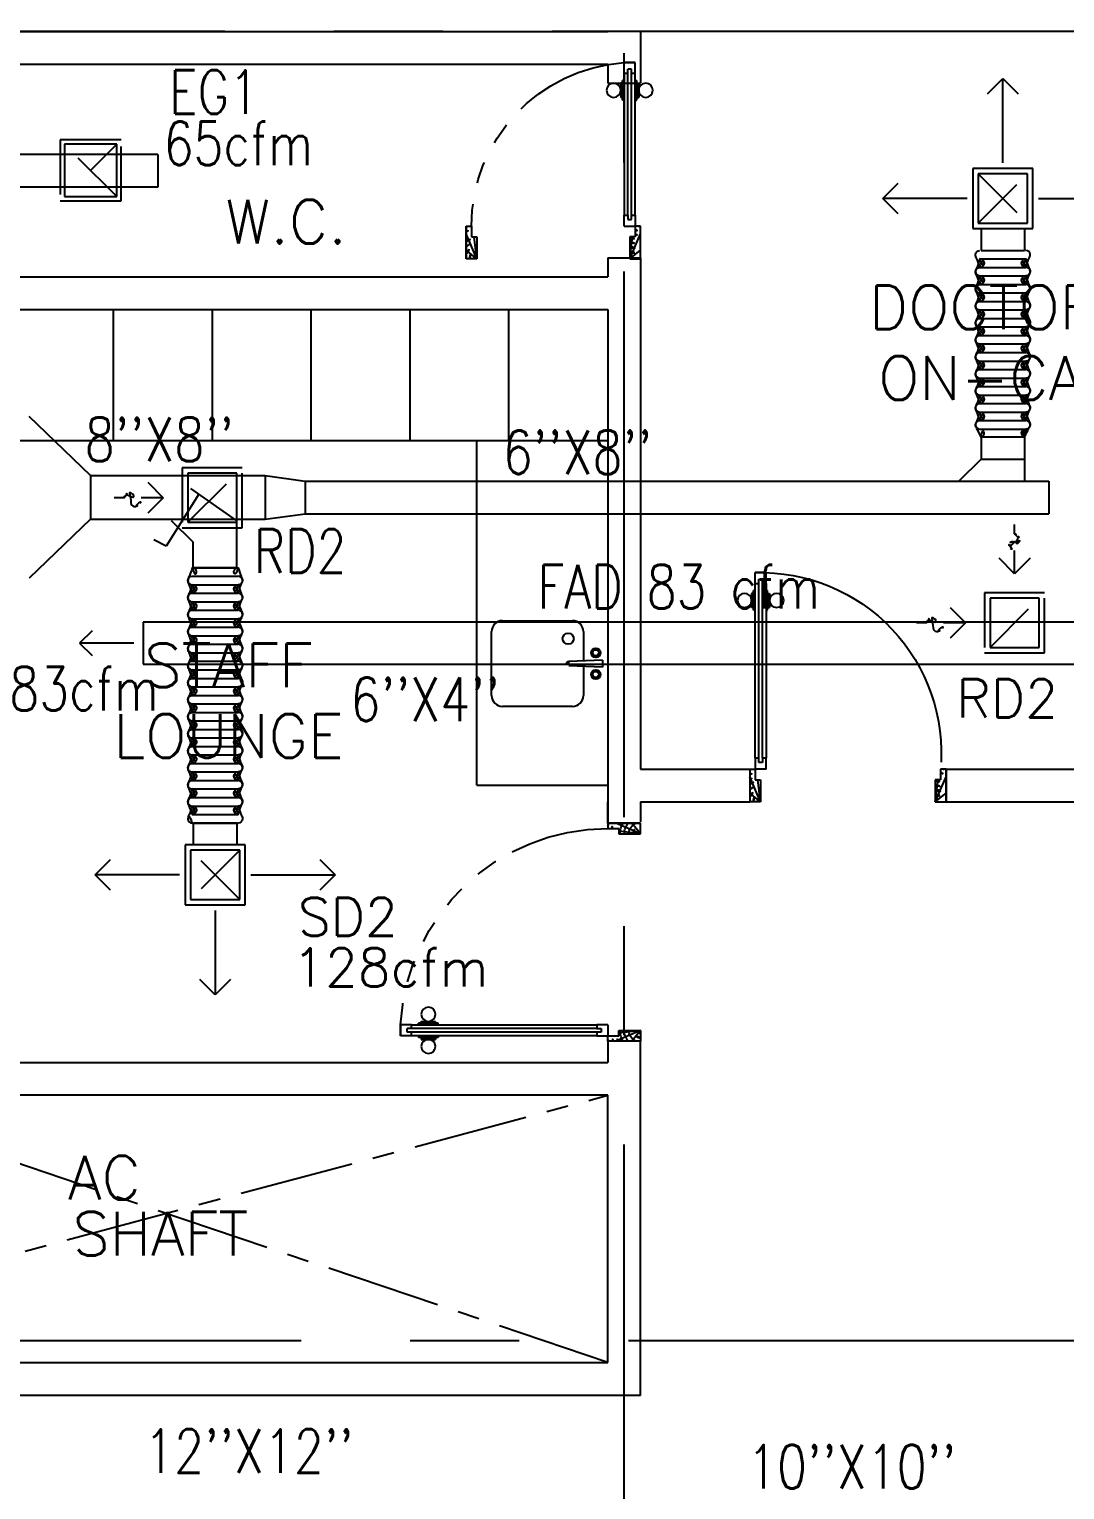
# Model space of a CAD drawing. Extents: x 417866029 to 417866302, y 43498045 to 43498122.
# Drawn here: x 417866081.92 to 417866086.66, y 43498072.29 to 43498078.98 of the extents above; entities that cross this region are included whole.
import ezdxf
from ezdxf.enums import TextEntityAlignment as Align

# ---------------------------------------------------------------- set-up
doc = ezdxf.new("R2010")
doc.units = 0
doc.header["$MEASUREMENT"] = 0
for name, pattern in [('CENTER2', [1.125, 0.75, -0.125, 0.125, -0.125]), ('CENTERX2', [4, 2.5, -0.5, 0.5, -0.5]), ('HIDDEN', [0.375, 0.25, -0.125])]:
    doc.linetypes.add(name, pattern=pattern)
for name, color, linetype in [('AXES', 11, 'CENTERX2'), ('DOOR', 9, 'CONTINUOUS'), ('DUCT', 6, 'CONTINUOUS'), ('EXDUCT', 10, 'CONTINUOUS'), ('Locker', 9, 'CONTINUOUS'), ('M-AC-FLEX', 7, 'CONTINUOUS'), ('M-EGU.', 2, 'CONTINUOUS'), ('M-TEXT', 2, 'CONTINUOUS'), ('NON-MEDICAL', 9, 'CONTINUOUS'), ('RM-NAME', 9, 'CONTINUOUS'), ('WALL', 9, 'CONTINUOUS')]:
    doc.layers.add(name, color=color, linetype=linetype)
doc.styles.add('ROMANS', font='ROMANS.shx', dxfattribs={"width": 0.6})

# ---------------------------------------------------------------- blocks, each defined once
blk = doc.blocks.new('DOOR90')
at = {"layer": 'DOOR', "color": 7, "linetype": 'ByBlock'}
for p, q in [((-150, 0), (0, 0)), ((-150, 0), (-150, -25)), ((0, -50), (-113.7, 0)), ((0, -50), (-40.1, 0)), ((0, -50), (0, 0)), ((-1000, -25), (-1050, -25)), ((-1050, -75), (-1050, -25)), ((-1050, -25), (-1050, -75)), ((-1000, -42), (-1020, -42)), ((-1020, -42), (-1020, -58)), ((-1000, -58), (-1020, -58)), ((-1000, -25), (-1000, -42)), ((-1000, -58), (-1000, -75)), ((-877.6, -17.8), (-967.6, -17.8)), ((-967.6, -25), (-967.6, -17.8)), ((-955, -8.8), (-890.2, -8.8)), ((-955, -17.8), (-955, -8.8)), ((-955, -17.8), (-890.2, -17.8)), ((-890.2, -17.8), (-890.2, -8.8)), ((-877.6, -25), (-877.6, -17.8)), ((-200, -25), (-150, -25)), ((-200, -42), (-200, -25)), ((-180, -42), (-200, -42)), ((-200, -58), (-180, -58)), ((-200, -75), (-200, -58)), ((-180, -58), (-180, -42)), ((-150, -25), (-100, -25)), ((-150, -75), (-150, -25)), ((-100, -25), (-100, -50)), ((0, -50), (-100, -36.6)), ((-100, -50), (0, -50)), ((-1000, -75), (-1050, -75)), ((-967.6, -75), (-967.6, -82.2)), ((-877.6, -82.2), (-967.6, -82.2)), ((-955, -82.2), (-890.2, -82.2)), ((-955, -82.2), (-955, -91.2)), ((-955, -91.2), (-890.2, -91.2)), ((-890.2, -82.2), (-890.2, -91.2)), ((-877.6, -75), (-877.6, -82.2)), ((-150, -75), (-200, -75)), ((0, -850), (-113.7, -900)), ((-100, -875), (-100, -850)), ((0, -850), (-100, -863.4)), ((-100, -850), (0, -850)), ((0, -850), (-40.1, -900)), ((0, -850), (0, -900)), ((-150, -875), (-100, -875)), ((-150, -900), (-150, -875)), ((-150, -900), (0, -900)), ((0, -900), (-150, -900))]:
    blk.add_line(p, q, dxfattribs=at)
at = {"layer": 'DOOR', "linetype": 'ByBlock'}
for p, q in [((-200, -25), (-1000, -25)), ((-200, -42), (-1000, -42)), ((-200, -58), (-1000, -58)), ((-1000, -75), (-200, -75))]:
    blk.add_line(p, q, dxfattribs=at)
at = {"layer": 'DOOR', "color": 7, "linetype": 'ByBlock'}
for centre in [(-922.6, 23.5), (-922.6, -123.5)]:
    blk.add_circle(centre, 32.4, dxfattribs=at)
for centre, radius, start, end in [((0, -50), 154.4, 161.10529, 166.28577), ((0, -50), 94.4, 148.01819, 180), ((0, -50), 134.4, 158.15985, 169.28002), ((0, -50), 114.4, 154.08384, 167.37743), ((0, -50), 74.4, 137.77643, 180), ((0, -50), 54.4, 113.20738, 180), ((0, -50), 34.4, 90, 180), ((0, -50), 14.4, 90, 180), ((0, -850), 94.4, 180, 211.98181), ((0, -850), 74.4, 180, 222.22357), ((0, -850), 54.4, 180, 246.79262), ((0, -850), 34.4, 180, 270), ((0, -850), 14.4, 180, 270), ((0, -850), 154.4, 193.71423, 198.89471), ((0, -850), 134.4, 190.71998, 201.84015)]:
    blk.add_arc(centre, radius, start, end, dxfattribs=at)
at = {"layer": 'DOOR', "linetype": 'HIDDEN', "ltscale": 0.5}
blk.add_arc((-222.2, -50), 828.2, 178.27012, 275.00304, dxfattribs=at)
blk = doc.blocks.new('DOOR80')
at = {"layer": 'DOOR', "color": 7, "linetype": 'ByBlock'}
for p, q in [((-150, 800), (0, 800)), ((-150, 800), (-150, 775)), ((0, 800), (-150, 800)), ((-150, 775), (-100, 775)), ((0, 750), (-113.7, 800)), ((-100, 775), (-100, 750)), ((0, 750), (-100, 763.4)), ((-100, 750), (0, 750)), ((0, 750), (-40.1, 800)), ((0, 750), (0, 800)), ((-849.6, 75), (-899.6, 75)), ((-899.6, 75), (-899.6, 25)), ((-899.6, 25), (-899.6, 75)), ((-849.6, 58), (-849.6, 75)), ((-727.2, 82.2), (-817.2, 82.2)), ((-817.2, 75), (-817.2, 82.2)), ((-804.6, 91.2), (-739.8, 91.2)), ((-804.6, 82.2), (-804.6, 91.2)), ((-804.6, 82.2), (-739.8, 82.2)), ((-739.8, 82.2), (-739.8, 91.2)), ((-727.2, 75), (-727.2, 82.2)), ((-150, 75), (-200, 75)), ((-200, 75), (-200, 58)), ((-150, 75), (-150, 25)), ((-849.6, 25), (-899.6, 25)), ((-849.6, 58), (-869.6, 58)), ((-869.6, 42), (-869.6, 58)), ((-849.6, 42), (-869.6, 42)), ((-849.6, 25), (-849.6, 42)), ((-817.2, 25), (-817.2, 17.8)), ((-727.2, 17.8), (-817.2, 17.8)), ((-804.6, 17.8), (-739.8, 17.8)), ((-804.6, 17.8), (-804.6, 8.8)), ((-804.6, 8.8), (-739.8, 8.8)), ((-739.8, 17.8), (-739.8, 8.8)), ((-727.2, 25), (-727.2, 17.8)), ((-200, 58), (-180, 58)), ((-180, 42), (-200, 42)), ((-200, 42), (-200, 25)), ((-200, 25), (-150, 25)), ((-180, 58), (-180, 42)), ((-150, 25), (-100, 25)), ((-150, 0), (-150, 25)), ((0, 0), (-150, 0)), ((0, 50), (-113.7, 0)), ((-100, 25), (-100, 50)), ((0, 50), (-100, 36.6)), ((-100, 50), (0, 50)), ((0, 50), (-40.1, 0)), ((0, 50), (0, 0))]:
    blk.add_line(p, q, dxfattribs=at)
at = {"layer": 'DOOR', "linetype": 'ByBlock'}
for p, q in [((-849.6, 75), (-200, 75)), ((-200, 58), (-849.6, 58)), ((-200, 42), (-849.6, 42)), ((-200, 25), (-849.6, 25))]:
    blk.add_line(p, q, dxfattribs=at)
at = {"layer": 'DOOR', "color": 7, "linetype": 'ByBlock'}
for centre in [(-772.2, 123.5), (-772.2, -23.5)]:
    blk.add_circle(centre, 32.4, dxfattribs=at)
at = {"layer": 'DOOR', "linetype": 'HIDDEN', "ltscale": 0.5}
blk.add_arc((-149.1, 22.7), 752.3, 90.06946, 176.0204, dxfattribs=at)
at = {"layer": 'DOOR', "color": 7, "linetype": 'ByBlock'}
for centre, radius, start, end in [((0, 750), 154.4, 161.10529, 166.28577), ((0, 750), 134.4, 158.15985, 169.28002), ((0, 750), 94.4, 148.01819, 180), ((0, 750), 74.4, 137.77643, 180), ((0, 750), 54.4, 113.20738, 180), ((0, 750), 34.4, 90, 180), ((0, 750), 14.4, 90, 180), ((0, 50), 154.4, 193.71423, 198.89471), ((0, 50), 134.4, 190.71998, 201.84015), ((0, 50), 114.4, 192.62257, 205.91616), ((0, 50), 94.4, 180, 211.98181), ((0, 50), 74.4, 180, 222.22357), ((0, 50), 54.4, 180, 246.79262), ((0, 50), 34.4, 180, 270), ((0, 50), 14.4, 180, 270)]:
    blk.add_arc(centre, radius, start, end, dxfattribs=at)
blk = doc.blocks.new('DOOR-10')
at = {"layer": 'DOOR', "color": 0, "linetype": 'ByBlock'}
for p, q in [((-25.7, 1100), (-75.7, 1100)), ((-75.7, 1100), (-25.7, 1100)), ((-75.7, 1050), (-75.7, 1100)), ((-25.7, 1050), (-25.7, 1100)), ((-82.9, 1005), (-91.9, 1005)), ((-91.9, 1005), (-91.9, 940.2)), ((-75.7, 1017.6), (-82.9, 1017.6)), ((-82.9, 927.6), (-82.9, 1017.6)), ((-82.9, 1005), (-82.9, 940.2)), ((-58.7, 1050), (-75.7, 1050)), ((-42.7, 1070), (-58.7, 1070)), ((-58.7, 1050), (-58.7, 1070)), ((-42.7, 1050), (-42.7, 1070)), ((-25.7, 1050), (-42.7, 1050)), ((-25.7, 1017.6), (-18.5, 1017.6)), ((-18.5, 927.6), (-18.5, 1017.6)), ((-18.5, 1005), (-9.5, 1005)), ((-18.5, 1005), (-18.5, 940.2)), ((-9.5, 1005), (-9.5, 940.2)), ((-82.9, 940.2), (-91.9, 940.2)), ((-18.5, 940.2), (-9.5, 940.2)), ((-75.7, 927.6), (-82.9, 927.6)), ((-25.7, 927.6), (-18.5, 927.6)), ((-1000.7, 0), (-1000.7, 150)), ((-1000.7, 150), (-975.7, 150)), ((-1000.7, 150), (-1000.7, 0)), ((-975.7, 150), (-975.7, 100)), ((-75.7, 200), (-58.7, 200)), ((-75.7, 150), (-75.7, 200)), ((-75.7, 150), (-25.7, 150)), ((-58.7, 200), (-58.7, 180)), ((-58.7, 180), (-42.7, 180)), ((-42.7, 200), (-25.7, 200)), ((-42.7, 180), (-42.7, 200)), ((-25.7, 200), (-25.7, 150)), ((-0.7, 150), (-25.7, 150)), ((-25.7, 150), (-25.7, 100)), ((-975.7, 100), (-950.7, 100)), ((-950.7, 100), (-950.7, 0)), ((-50.7, 100), (-50.7, 0)), ((-25.7, 100), (-50.7, 100)), ((-950.7, 0), (-1000.7, 0)), ((-50.7, 0), (-0.7, 0))]:
    blk.add_line(p, q, dxfattribs=at)
at = {"layer": 'DOOR', "linetype": 'ByBlock'}
for p, q in [((-75.7, 1050), (-75.7, 200)), ((-58.7, 200), (-58.7, 1050)), ((-42.7, 200), (-42.7, 1050)), ((-25.7, 200), (-25.7, 1050))]:
    blk.add_line(p, q, dxfattribs=at)
at = {"layer": 'DOOR', "color": 9, "linetype": 'ByBlock'}
for p, q in [((-0.7, 0), (-0.7, 150)), ((-950.7, 0), (-1000.7, 113.7)), ((-950.7, 0), (-964.1, 100)), ((-50.7, 0), (-0.7, 113.7)), ((-50.7, 0), (-37.3, 100)), ((-950.7, 0), (-1000.7, 40.1)), ((-50.7, 0), (-0.7, 40.1))]:
    blk.add_line(p, q, dxfattribs=at)
at = {"layer": 'DOOR', "color": 0, "linetype": 'ByBlock'}
for centre in [(-124.2, 972.6), (22.8, 972.6)]:
    blk.add_circle(centre, 32.4, dxfattribs=at)
at = {"layer": 'DOOR', "linetype": 'HIDDEN', "ltscale": 0.5}
blk.add_arc((-23.4, 149.1), 952.3, 93.14816, 179.94816, dxfattribs=at)
at = {"layer": 'DOOR', "color": 9, "linetype": 'ByBlock'}
for centre, radius, start, end in [((-950.7, 0), 154.4, 103.71423, 108.89471), ((-50.7, 0), 154.4, 71.10529, 76.28577), ((-950.7, 0), 134.4, 100.71998, 111.84015), ((-950.7, 0), 94.4, 90, 121.98181), ((-950.7, 0), 74.4, 90, 132.22357), ((-50.7, 0), 94.4, 58.01819, 90), ((-50.7, 0), 74.4, 47.77643, 90), ((-50.7, 0), 134.4, 68.15985, 79.28002), ((-50.7, 0), 114.4, 64.08384, 77.37743), ((-950.7, 0), 54.4, 90, 156.79262), ((-950.7, 0), 34.4, 90, 180), ((-950.7, 0), 14.4, 90, 180), ((-50.7, 0), 54.4, 23.20738, 90), ((-50.7, 0), 34.4, 0, 90), ((-50.7, 0), 14.4, 0, 90)]:
    blk.add_arc(centre, radius, start, end, dxfattribs=at)
blk = doc.blocks.new('RM1')
at = {"layer": 'RM-NAME', "style": 'ROMANS'}
for tag, p in [('ROOMNAME1', (0, 323.8)), ('ROOMNAME2', (0, 0))]:
    blk.add_attdef(tag, text='', height=200, dxfattribs=at).set_placement(p, align=Align.MIDDLE)

msp = doc.modelspace()

# ---------------------------------------------------------------- linework, layer by layer
at = {"layer": 'AXES'}
for p, q in [((417866084.6435, 43498051.3707), (417866084.6435, 43498110.1907)), ((417866102.8126, 43498078.9707), (417866042.6035, 43498078.9707)), ((417866103.1626, 43498072.9707), (417866053.1535, 43498072.9707))]:
    msp.add_line(p, q, dxfattribs=at)
at = {"layer": 'DUCT', "linetype": 'ByBlock'}
for p, q in [((417866082.1967, 43498076.9354), (417866081.9163, 43498077.2061)), ((417866086.2791, 43498077.0104), (417866086.4793, 43498077.0104)), ((417866082.1967, 43498076.9354), (417866082.9983, 43498076.9354)), ((417866082.1967, 43498076.9354), (417866082.1967, 43498076.7354)), ((417866082.9983, 43498076.9354), (417866082.9983, 43498076.7354)), ((417866082.9983, 43498076.9354), (417866083.181, 43498076.9104)), ((417866083.181, 43498076.9104), (417866086.5896, 43498076.9104)), ((417866083.181, 43498076.9104), (417866083.181, 43498076.7604)), ((417866086.5896, 43498076.9104), (417866086.5896, 43498076.7604)), ((417866082.9983, 43498076.7354), (417866083.181, 43498076.7604)), ((417866083.181, 43498076.7604), (417866086.5896, 43498076.7604)), ((417866082.1967, 43498076.7354), (417866081.9163, 43498076.4648)), ((417866082.1967, 43498076.7354), (417866082.9983, 43498076.7354))]:
    msp.add_line(p, q, dxfattribs=at)
at = {"layer": 'DUCT'}
for p, q in [((417866086.2793, 43498077.1106), (417866086.2793, 43498077.0106)), ((417866086.4793, 43498077.1106), (417866086.2793, 43498077.1106)), ((417866086.4793, 43498076.9106), (417866086.4793, 43498077.1106)), ((417866086.1793, 43498076.9106), (417866086.2793, 43498077.0106)), ((417866082.8671, 43498076.7296), (417866082.6572, 43498076.8766)), ((417866082.694, 43498076.8508), (417866082.5438, 43498076.6115)), ((417866082.5671, 43498076.7296), (417866082.6671, 43498076.6296)), ((417866082.8671, 43498076.7296), (417866082.8671, 43498076.5132)), ((417866082.5438, 43498076.6115), (417866082.4874, 43498076.6402)), ((417866082.5438, 43498076.6115), (417866082.5438, 43498076.6115)), ((417866082.6671, 43498076.5132), (417866082.6671, 43498076.6296)), ((417866082.8671, 43498076.5132), (417866082.6671, 43498076.5132)), ((417866087.3274, 43498076.2638), (417866082.4381, 43498076.2638)), ((417866082.4381, 43498076.2638), (417866082.4381, 43498076.0718)), ((417866082.4381, 43498076.0718), (417866087.2314, 43498076.0718))]:
    msp.add_line(p, q, dxfattribs=at)
at = {"layer": 'EXDUCT', "linetype": 'ByBlock'}
for p, q in [((417866082.5058, 43498078.407), (417866080.62, 43498078.407)), ((417866082.5058, 43498078.407), (417866082.5058, 43498078.257)), ((417866082.5058, 43498078.257), (417866080.62, 43498078.257))]:
    msp.add_line(p, q, dxfattribs=at)
at = {"layer": 'Locker', "linetype": 'ByBlock', "ltscale": 0.3}
for p, q in [((417866082.3029, 43498077.0957), (417866082.3029, 43498077.6957)), ((417866082.756, 43498077.0957), (417866082.756, 43498077.6957)), ((417866083.2091, 43498077.0957), (417866083.2091, 43498077.6957)), ((417866083.6622, 43498077.0957), (417866083.6622, 43498077.6957)), ((417866084.1153, 43498077.0957), (417866084.1153, 43498077.6957)), ((417866080.9435, 43498077.0957), (417866084.5685, 43498077.0957))]:
    msp.add_line(p, q, dxfattribs=at)
at = {"layer": 'M-AC-FLEX', "color": 11}
for p, q in [((417866086.2732, 43498077.9283), (417866086.4842, 43498077.9283)), ((417866086.2732, 43498077.8893), (417866086.4842, 43498077.8893)), ((417866086.2732, 43498077.8503), (417866086.4842, 43498077.8503)), ((417866086.2732, 43498077.8113), (417866086.4842, 43498077.8113)), ((417866086.2732, 43498077.7723), (417866086.4842, 43498077.7723)), ((417866086.2732, 43498077.7333), (417866086.4842, 43498077.7333)), ((417866086.2732, 43498077.6943), (417866086.4842, 43498077.6943)), ((417866086.2732, 43498077.6553), (417866086.4842, 43498077.6553)), ((417866086.2732, 43498077.6163), (417866086.4842, 43498077.6163)), ((417866086.2732, 43498077.5773), (417866086.4842, 43498077.5773)), ((417866086.2732, 43498077.5383), (417866086.4842, 43498077.5383)), ((417866086.2732, 43498077.4993), (417866086.4842, 43498077.4993)), ((417866086.2732, 43498077.4603), (417866086.4842, 43498077.4603)), ((417866086.2732, 43498077.4213), (417866086.4842, 43498077.4213)), ((417866086.2732, 43498077.3823), (417866086.4842, 43498077.3823)), ((417866086.2732, 43498077.3433), (417866086.4842, 43498077.3433)), ((417866086.2732, 43498077.3433), (417866086.4842, 43498077.3433)), ((417866086.2732, 43498077.3043), (417866086.4842, 43498077.3043)), ((417866086.2732, 43498077.3043), (417866086.4842, 43498077.3043)), ((417866086.2732, 43498077.2653), (417866086.4842, 43498077.2653)), ((417866086.2732, 43498077.2263), (417866086.4842, 43498077.2263)), ((417866086.2732, 43498077.1873), (417866086.4842, 43498077.1873)), ((417866086.2732, 43498077.1483), (417866086.4842, 43498077.1483)), ((417866082.6633, 43498076.5132), (417866082.8743, 43498076.5132)), ((417866082.6633, 43498076.4742), (417866082.8743, 43498076.4742)), ((417866082.6633, 43498076.4352), (417866082.8743, 43498076.4352)), ((417866082.6633, 43498076.3962), (417866082.8743, 43498076.3962)), ((417866082.6633, 43498076.3572), (417866082.8743, 43498076.3572)), ((417866082.6633, 43498076.3182), (417866082.8743, 43498076.3182)), ((417866082.6633, 43498076.2792), (417866082.8743, 43498076.2792)), ((417866082.6633, 43498076.2402), (417866082.8743, 43498076.2402)), ((417866082.6633, 43498076.2012), (417866082.8743, 43498076.2012)), ((417866082.6633, 43498076.1622), (417866082.8743, 43498076.1622)), ((417866082.6633, 43498076.1232), (417866082.8743, 43498076.1232)), ((417866082.6633, 43498076.0842), (417866082.8743, 43498076.0842)), ((417866082.6633, 43498076.0452), (417866082.8743, 43498076.0452)), ((417866082.6633, 43498076.0062), (417866082.8743, 43498076.0062)), ((417866082.6633, 43498075.9672), (417866082.8743, 43498075.9672)), ((417866082.6633, 43498075.9282), (417866082.8743, 43498075.9282)), ((417866082.6633, 43498075.8892), (417866082.8743, 43498075.8892)), ((417866082.6633, 43498075.8502), (417866082.8743, 43498075.8502)), ((417866082.6633, 43498075.8112), (417866082.8743, 43498075.8112)), ((417866082.6633, 43498075.7722), (417866082.8743, 43498075.7722)), ((417866082.6633, 43498075.7332), (417866082.8743, 43498075.7332)), ((417866082.6633, 43498075.6942), (417866082.8743, 43498075.6942)), ((417866082.6633, 43498075.6552), (417866082.8743, 43498075.6552)), ((417866082.6633, 43498075.6162), (417866082.8743, 43498075.6162)), ((417866082.6633, 43498075.5772), (417866082.8743, 43498075.5772)), ((417866082.6633, 43498075.5382), (417866082.8743, 43498075.5382)), ((417866082.6633, 43498075.5382), (417866082.8743, 43498075.5382)), ((417866082.6633, 43498075.4992), (417866082.8743, 43498075.4992)), ((417866082.6633, 43498075.4992), (417866082.8743, 43498075.4992)), ((417866082.6633, 43498075.4602), (417866082.8743, 43498075.4602)), ((417866082.6633, 43498075.4212), (417866082.8743, 43498075.4212)), ((417866082.6633, 43498075.3822), (417866082.8743, 43498075.3822)), ((417866082.6633, 43498075.3432), (417866082.8743, 43498075.3432))]:
    msp.add_line(p, q, dxfattribs=at)
at = {"layer": 'M-AC-FLEX'}
for points in [[(417866086.2732, 43498077.8893, 1), (417866086.2732, 43498077.9283, -1), (417866086.2732, 43498077.9673, 0.000618), (417866086.2732, 43498077.9673, 0.000618)], [(417866086.4842, 43498077.8893, -1), (417866086.4842, 43498077.9283, 1), (417866086.4842, 43498077.9673)], [(417866086.2732, 43498077.9283, -1), (417866086.2732, 43498077.8893, 1), (417866086.2732, 43498077.8503)], [(417866086.2732, 43498077.8113, 1), (417866086.2732, 43498077.8503, -1), (417866086.2732, 43498077.8893)], [(417866086.4842, 43498077.9283, 1), (417866086.4842, 43498077.8893, -1), (417866086.4842, 43498077.8503)], [(417866086.4842, 43498077.8113, -1), (417866086.4842, 43498077.8503, 1), (417866086.4842, 43498077.8893)], [(417866086.2732, 43498077.8503, -1), (417866086.2732, 43498077.8113, 1), (417866086.2732, 43498077.7723)], [(417866086.4842, 43498077.8503, 1), (417866086.4842, 43498077.8113, -1), (417866086.4842, 43498077.7723)], [(417866086.2732, 43498077.7333, 1), (417866086.2732, 43498077.7723, -1), (417866086.2732, 43498077.8113)], [(417866086.2732, 43498077.7723, -1), (417866086.2732, 43498077.7333, 1), (417866086.2732, 43498077.6943)], [(417866086.2732, 43498077.7723, -1), (417866086.2732, 43498077.7333, 0.000618), (417866086.2731, 43498077.7333, 0.000618)], [(417866086.2732, 43498077.7333, 1), (417866086.2732, 43498077.7723, -0.000618), (417866086.2731, 43498077.7723, -0.000618)], [(417866086.4842, 43498077.7333, -1), (417866086.4842, 43498077.7723, 1), (417866086.4842, 43498077.8113)], [(417866086.4842, 43498077.7723, 0.998764), (417866086.4841, 43498077.7333, 0.998764)], [(417866086.4842, 43498077.7333, -0.998764), (417866086.4841, 43498077.7723, -0.998764)], [(417866086.4842, 43498077.7723, 1), (417866086.4842, 43498077.7333, -1), (417866086.4842, 43498077.6943)], [(417866086.2732, 43498077.6553, 1), (417866086.2732, 43498077.6943, -1), (417866086.2732, 43498077.7333)], [(417866086.2732, 43498077.6943, -1), (417866086.2732, 43498077.6553, 1), (417866086.2732, 43498077.6163)], [(417866086.4842, 43498077.6553, -1), (417866086.4842, 43498077.6943, 1), (417866086.4842, 43498077.7333)], [(417866086.4842, 43498077.6943, 1), (417866086.4842, 43498077.6553, -1), (417866086.4842, 43498077.6163)], [(417866086.2732, 43498077.5773, 1), (417866086.2732, 43498077.6163, -1), (417866086.2732, 43498077.6553)], [(417866086.2732, 43498077.6163, -1), (417866086.2732, 43498077.5773, 1), (417866086.2732, 43498077.5383, -0.000618), (417866086.2732, 43498077.5383, -0.000618)], [(417866086.4842, 43498077.5773, -1), (417866086.4842, 43498077.6163, 1), (417866086.4842, 43498077.6553)], [(417866086.4842, 43498077.6163, 1), (417866086.4842, 43498077.5773, -1), (417866086.4842, 43498077.5383)], [(417866086.2732, 43498077.4993, 1), (417866086.2732, 43498077.5383, -1), (417866086.2732, 43498077.5773, 0.000618), (417866086.2732, 43498077.5773, 0.000618)], [(417866086.4842, 43498077.4993, -1), (417866086.4842, 43498077.5383, 1), (417866086.4842, 43498077.5773)], [(417866086.2732, 43498077.5383, -1), (417866086.2732, 43498077.4993, 1), (417866086.2732, 43498077.4603)], [(417866086.2732, 43498077.4213, 1), (417866086.2732, 43498077.4603, -1), (417866086.2732, 43498077.4993)], [(417866086.4842, 43498077.5383, 1), (417866086.4842, 43498077.4993, -1), (417866086.4842, 43498077.4603)], [(417866086.4842, 43498077.4213, -1), (417866086.4842, 43498077.4603, 1), (417866086.4842, 43498077.4993)], [(417866086.2732, 43498077.4603, -1), (417866086.2732, 43498077.4213, 1), (417866086.2732, 43498077.3823)], [(417866086.2732, 43498077.3433, 1), (417866086.2732, 43498077.3823, -1), (417866086.2732, 43498077.4213)], [(417866086.4842, 43498077.4213, -0.999563), (417866086.4842, 43498077.4603, -0.999563)], [(417866086.4842, 43498077.4603, 1), (417866086.4842, 43498077.4213, -1), (417866086.4842, 43498077.3823)], [(417866086.4842, 43498077.4603, 0.999563), (417866086.4842, 43498077.4213, 0.999563)], [(417866086.4842, 43498077.3433, -1), (417866086.4842, 43498077.3823, 1), (417866086.4842, 43498077.4213)], [(417866086.2732, 43498077.3823, -1), (417866086.2732, 43498077.3433, 1), (417866086.2732, 43498077.3043, -0.000618), (417866086.2732, 43498077.3043, -0.000618)], [(417866086.4842, 43498077.3823, 1), (417866086.4842, 43498077.3433, -1), (417866086.4842, 43498077.3043)], [(417866086.2732, 43498077.2653, 1), (417866086.2732, 43498077.3043, -1), (417866086.2732, 43498077.3433, 0.000618), (417866086.2732, 43498077.3433, 0.000618)], [(417866086.2732, 43498077.3043, -1), (417866086.2732, 43498077.2653, 1), (417866086.2732, 43498077.2263)], [(417866086.4842, 43498077.2653, -1), (417866086.4842, 43498077.3043, 1), (417866086.4842, 43498077.3433)], [(417866086.4842, 43498077.3043, 1), (417866086.4842, 43498077.2653, -1), (417866086.4842, 43498077.2263)], [(417866086.2732, 43498077.1873, 1), (417866086.2732, 43498077.2263, -1), (417866086.2732, 43498077.2653)], [(417866086.2732, 43498077.2263, -1), (417866086.2732, 43498077.1873, 1), (417866086.2732, 43498077.1483)], [(417866086.4842, 43498077.1873, -1), (417866086.4842, 43498077.2263, 1), (417866086.4842, 43498077.2653)], [(417866086.4842, 43498077.2263, 0.999563), (417866086.4842, 43498077.1873, 0.999563)], [(417866086.4842, 43498077.1873, -0.999563), (417866086.4842, 43498077.2263, -0.999563)], [(417866086.4842, 43498077.2263, 1), (417866086.4842, 43498077.1873, -1), (417866086.4842, 43498077.1483)], [(417866086.2801, 43498077.1106, 0.833537), (417866086.2732, 43498077.1483, -1), (417866086.2732, 43498077.1873)], [(417866086.4773, 43498077.1106, -0.833537), (417866086.4842, 43498077.1483, 1), (417866086.4842, 43498077.1873)], [(417866086.4842, 43498077.1483, 0.833537), (417866086.4773, 43498077.1106, 0.833537)], [(417866082.6633, 43498076.5132, -1), (417866082.6633, 43498076.4742, 1), (417866082.6633, 43498076.4352)], [(417866082.6633, 43498076.3962, 1), (417866082.6633, 43498076.4352, -1), (417866082.6633, 43498076.4742)], [(417866082.8743, 43498076.5132, 1), (417866082.8743, 43498076.4742, -1), (417866082.8743, 43498076.4352)], [(417866082.8743, 43498076.3962, -1), (417866082.8743, 43498076.4352, 1), (417866082.8743, 43498076.4742)], [(417866082.6633, 43498076.4352, -1), (417866082.6633, 43498076.3962, 1), (417866082.6633, 43498076.3572)], [(417866082.8743, 43498076.4352, 1), (417866082.8743, 43498076.3962, -1), (417866082.8743, 43498076.3572)], [(417866082.6633, 43498076.3182, 1), (417866082.6633, 43498076.3572, -1), (417866082.6633, 43498076.3962)], [(417866082.6633, 43498076.3572, -1), (417866082.6633, 43498076.3182, 1), (417866082.6633, 43498076.2792)], [(417866082.6633, 43498076.3182, 1), (417866082.6633, 43498076.3572, -0.000618), (417866082.6633, 43498076.3572, -0.000618)], [(417866082.6633, 43498076.3572, -1), (417866082.6633, 43498076.3182, 0.000618), (417866082.6633, 43498076.3182, 0.000618)], [(417866082.8743, 43498076.3182, -1), (417866082.8743, 43498076.3572, 1), (417866082.8743, 43498076.3962)], [(417866082.8743, 43498076.3182, -0.998764), (417866082.8743, 43498076.3572, -0.998764)], [(417866082.8743, 43498076.3572, 1), (417866082.8743, 43498076.3182, -1), (417866082.8743, 43498076.2792)], [(417866082.8743, 43498076.3572, 0.998764), (417866082.8743, 43498076.3182, 0.998764)], [(417866082.6633, 43498076.2402, 1), (417866082.6633, 43498076.2792, -1), (417866082.6633, 43498076.3182)], [(417866082.6633, 43498076.2792, -1), (417866082.6633, 43498076.2402, 1), (417866082.6633, 43498076.2012)], [(417866082.8743, 43498076.2402, -1), (417866082.8743, 43498076.2792, 1), (417866082.8743, 43498076.3182)], [(417866082.8743, 43498076.2792, 1), (417866082.8743, 43498076.2402, -1), (417866082.8743, 43498076.2012)], [(417866082.6633, 43498076.1622, 1), (417866082.6633, 43498076.2012, -1), (417866082.6633, 43498076.2402)], [(417866082.8743, 43498076.1622, -1), (417866082.8743, 43498076.2012, 1), (417866082.8743, 43498076.2402)], [(417866082.6633, 43498076.2012, -1), (417866082.6633, 43498076.1622, 1), (417866082.6633, 43498076.1232, -0.000618), (417866082.6634, 43498076.1232, -0.000618)], [(417866082.6633, 43498076.0842, 1), (417866082.6633, 43498076.1232, -1), (417866082.6633, 43498076.1622, 0.000618), (417866082.6634, 43498076.1622, 0.000618)], [(417866082.8743, 43498076.2012, 1), (417866082.8743, 43498076.1622, -1), (417866082.8743, 43498076.1232)], [(417866082.8743, 43498076.0842, -1), (417866082.8743, 43498076.1232, 1), (417866082.8743, 43498076.1622)], [(417866082.6633, 43498076.1232, -1), (417866082.6633, 43498076.0842, 1), (417866082.6633, 43498076.0452)], [(417866082.6633, 43498076.0062, 1), (417866082.6633, 43498076.0452, -1), (417866082.6633, 43498076.0842)], [(417866082.8743, 43498076.1232, 1), (417866082.8743, 43498076.0842, -1), (417866082.8743, 43498076.0452)], [(417866082.8743, 43498076.0062, -1), (417866082.8743, 43498076.0452, 1), (417866082.8743, 43498076.0842)], [(417866082.6633, 43498076.0452, -1), (417866082.6633, 43498076.0062, 1), (417866082.6633, 43498075.9672)], [(417866082.6633, 43498075.9282, 1), (417866082.6633, 43498075.9672, -1), (417866082.6633, 43498076.0062)], [(417866082.8743, 43498076.0452, 1), (417866082.8743, 43498076.0062, -1), (417866082.8743, 43498075.9672)], [(417866082.8743, 43498075.9282, -1), (417866082.8743, 43498075.9672, 1), (417866082.8743, 43498076.0062)], [(417866082.6633, 43498075.9672, -1), (417866082.6633, 43498075.9282, 1), (417866082.6633, 43498075.8892)], [(417866082.6633, 43498075.9672, -1), (417866082.6633, 43498075.9282, 0.000618), (417866082.6633, 43498075.9282, 0.000618)], [(417866082.6633, 43498075.9282, 1), (417866082.6633, 43498075.9672, -0.000618), (417866082.6633, 43498075.9672, -0.000618)], [(417866082.8743, 43498075.9672, 0.998764), (417866082.8743, 43498075.9282, 0.998764)], [(417866082.8743, 43498075.9282, -0.998764), (417866082.8743, 43498075.9672, -0.998764)], [(417866082.8743, 43498075.9672, 1), (417866082.8743, 43498075.9282, -1), (417866082.8743, 43498075.8892)], [(417866082.6633, 43498075.8502, 1), (417866082.6633, 43498075.8892, -1), (417866082.6633, 43498075.9282)], [(417866082.6633, 43498075.8892, -1), (417866082.6633, 43498075.8502, 1), (417866082.6633, 43498075.8112)], [(417866082.8743, 43498075.8502, -1), (417866082.8743, 43498075.8892, 1), (417866082.8743, 43498075.9282)], [(417866082.8743, 43498075.8892, 1), (417866082.8743, 43498075.8502, -1), (417866082.8743, 43498075.8112)], [(417866082.6633, 43498075.7722, 1), (417866082.6633, 43498075.8112, -1), (417866082.6633, 43498075.8502)], [(417866082.6633, 43498075.8112, -1), (417866082.6633, 43498075.7722, 1), (417866082.6633, 43498075.7332, -0.000618), (417866082.6634, 43498075.7332, -0.000618)], [(417866082.8743, 43498075.7722, -1), (417866082.8743, 43498075.8112, 1), (417866082.8743, 43498075.8502)], [(417866082.8743, 43498075.8112, 1), (417866082.8743, 43498075.7722, -1), (417866082.8743, 43498075.7332)], [(417866082.6633, 43498075.6942, 1), (417866082.6633, 43498075.7332, -1), (417866082.6633, 43498075.7722, 0.000618), (417866082.6634, 43498075.7722, 0.000618)], [(417866082.8743, 43498075.6942, -1), (417866082.8743, 43498075.7332, 1), (417866082.8743, 43498075.7722)], [(417866082.6633, 43498075.7332, -1), (417866082.6633, 43498075.6942, 1), (417866082.6633, 43498075.6552)], [(417866082.6633, 43498075.6162, 1), (417866082.6633, 43498075.6552, -1), (417866082.6633, 43498075.6942)], [(417866082.8743, 43498075.7332, 1), (417866082.8743, 43498075.6942, -1), (417866082.8743, 43498075.6552)], [(417866082.8743, 43498075.6162, -1), (417866082.8743, 43498075.6552, 1), (417866082.8743, 43498075.6942)], [(417866082.6633, 43498075.6552, -1), (417866082.6633, 43498075.6162, 1), (417866082.6633, 43498075.5772)], [(417866082.6633, 43498075.5382, 1), (417866082.6633, 43498075.5772, -1), (417866082.6633, 43498075.6162)], [(417866082.8743, 43498075.6162, -0.999563), (417866082.8743, 43498075.6552, -0.999563)], [(417866082.8743, 43498075.6552, 1), (417866082.8743, 43498075.6162, -1), (417866082.8743, 43498075.5772)], [(417866082.8743, 43498075.6552, 0.999563), (417866082.8743, 43498075.6162, 0.999563)], [(417866082.8743, 43498075.5382, -1), (417866082.8743, 43498075.5772, 1), (417866082.8743, 43498075.6162)], [(417866082.6633, 43498075.5772, -1), (417866082.6633, 43498075.5382, 1), (417866082.6633, 43498075.4992, -0.000618), (417866082.6634, 43498075.4992, -0.000618)], [(417866082.6633, 43498075.4602, 1), (417866082.6633, 43498075.4992, -1), (417866082.6633, 43498075.5382, 0.000618), (417866082.6634, 43498075.5382, 0.000618)], [(417866082.8743, 43498075.5772, 1), (417866082.8743, 43498075.5382, -1), (417866082.8743, 43498075.4992)], [(417866082.8743, 43498075.4602, -1), (417866082.8743, 43498075.4992, 1), (417866082.8743, 43498075.5382)], [(417866082.6633, 43498075.4992, -1), (417866082.6633, 43498075.4602, 1), (417866082.6633, 43498075.4212)], [(417866082.8743, 43498075.4992, 1), (417866082.8743, 43498075.4602, -1), (417866082.8743, 43498075.4212)], [(417866082.6633, 43498075.3822, 1), (417866082.6633, 43498075.4212, -1), (417866082.6633, 43498075.4602)], [(417866082.6633, 43498075.4212, -1), (417866082.6633, 43498075.3822, 1), (417866082.6633, 43498075.3432)], [(417866082.8743, 43498075.3822, -1), (417866082.8743, 43498075.4212, 1), (417866082.8743, 43498075.4602)], [(417866082.8743, 43498075.4212, 0.999563), (417866082.8743, 43498075.3822, 0.999563)], [(417866082.8743, 43498075.3822, -0.999563), (417866082.8743, 43498075.4212, -0.999563)], [(417866082.8743, 43498075.4212, 1), (417866082.8743, 43498075.3822, -1), (417866082.8743, 43498075.3432)], [(417866082.6633, 43498075.3432, 0.000364), (417866082.6633, 43498075.3432, -1), (417866082.6633, 43498075.3822)]]:
    msp.add_lwpolyline(points, format="xyb", dxfattribs=at)
at = {"layer": 'M-EGU.'}
for p, q in [((417866086.308, 43498078.6841), (417866086.3787, 43498078.7548)), ((417866086.3787, 43498078.3687), (417866086.3787, 43498078.7548)), ((417866086.3787, 43498078.7548), (417866086.4494, 43498078.6841)), ((417866082.0778, 43498078.4536), (417866082.0778, 43498078.2136)), ((417866082.3178, 43498078.4536), (417866082.0778, 43498078.4536)), ((417866082.3178, 43498078.2136), (417866082.3178, 43498078.4536)), ((417866086.2412, 43498078.3423), (417866086.2412, 43498078.0673)), ((417866086.5162, 43498078.3423), (417866086.2412, 43498078.3423)), ((417866086.5162, 43498078.0673), (417866086.5162, 43498078.3423)), ((417866085.8287, 43498078.2048), (417866085.8994, 43498078.2756)), ((417866082.0778, 43498078.2136), (417866082.3178, 43498078.2136)), ((417866086.2149, 43498078.2048), (417866085.8287, 43498078.2048)), ((417866085.8994, 43498078.1341), (417866085.8287, 43498078.2048)), ((417866086.5425, 43498078.2048), (417866086.9287, 43498078.2048)), ((417866086.2412, 43498078.0673), (417866086.5162, 43498078.0673)), ((417866086.2787, 43498078.0673), (417866086.2787, 43498077.9673)), ((417866086.4787, 43498078.0673), (417866086.4787, 43498077.9673)), ((417866086.2787, 43498077.9673), (417866086.4787, 43498077.9673)), ((417866082.8681, 43498076.9462), (417866082.6431, 43498076.9462)), ((417866082.6431, 43498076.9462), (417866082.6431, 43498076.7212)), ((417866082.8681, 43498076.7212), (417866082.8681, 43498076.9462)), ((417866082.4598, 43498076.9044), (417866082.5306, 43498076.8337)), ((417866082.3499, 43498076.8337), (417866082.3056, 43498076.8337)), ((417866082.5306, 43498076.8337), (417866082.4295, 43498076.8337)), ((417866082.5306, 43498076.8337), (417866082.4598, 43498076.763)), ((417866082.6431, 43498076.7212), (417866082.8681, 43498076.7212)), ((417866086.4326, 43498076.6677), (417866086.4326, 43498076.7107)), ((417866086.4326, 43498076.4857), (417866086.3619, 43498076.5564)), ((417866086.4326, 43498076.4857), (417866086.4326, 43498076.5926)), ((417866086.5033, 43498076.5564), (417866086.4326, 43498076.4857)), ((417866086.5451, 43498076.3732), (417866086.3201, 43498076.3732)), ((417866086.3201, 43498076.3732), (417866086.3201, 43498076.1482)), ((417866086.5451, 43498076.1482), (417866086.5451, 43498076.3732)), ((417866086.1369, 43498076.3314), (417866086.2076, 43498076.2607)), ((417866082.2041, 43498076.2245), (417866082.1475, 43498076.1679)), ((417866086.0269, 43498076.2607), (417866085.9826, 43498076.2607)), ((417866086.2076, 43498076.2607), (417866086.1065, 43498076.2607)), ((417866086.2076, 43498076.2607), (417866086.1369, 43498076.19)), ((417866082.1475, 43498076.1679), (417866082.2041, 43498076.1113)), ((417866082.3965, 43498076.1679), (417866082.1475, 43498076.1679)), ((417866086.3201, 43498076.1482), (417866086.5451, 43498076.1482)), ((417866082.6688, 43498075.2432), (417866082.6688, 43498075.3432)), ((417866082.8688, 43498075.3432), (417866082.6688, 43498075.3432)), ((417866082.8688, 43498075.2432), (417866082.8688, 43498075.3432)), ((417866082.6313, 43498075.2432), (417866082.6313, 43498074.9682)), ((417866082.9063, 43498075.2432), (417866082.6313, 43498075.2432)), ((417866082.9063, 43498074.9682), (417866082.9063, 43498075.2432)), ((417866082.2188, 43498075.1057), (417866082.2895, 43498075.1764)), ((417866083.2481, 43498075.1764), (417866083.3188, 43498075.1057)), ((417866082.605, 43498075.1057), (417866082.2188, 43498075.1057)), ((417866082.2895, 43498075.035), (417866082.2188, 43498075.1057)), ((417866082.9326, 43498075.1057), (417866083.3188, 43498075.1057)), ((417866083.3188, 43498075.1057), (417866083.2481, 43498075.035)), ((417866082.6313, 43498074.9682), (417866082.9063, 43498074.9682)), ((417866082.7688, 43498074.9419), (417866082.7688, 43498074.5557)), ((417866082.7688, 43498074.5557), (417866082.6981, 43498074.6264)), ((417866082.8395, 43498074.6264), (417866082.7688, 43498074.5557))]:
    msp.add_line(p, q, dxfattribs=at)
at = {"layer": 'M-EGU.', "linetype": 'HIDDEN'}
for p, q in [((417866082.0578, 43498078.4736), (417866082.0578, 43498078.1936)), ((417866082.3378, 43498078.4736), (417866082.0578, 43498078.4736)), ((417866082.3178, 43498078.2136), (417866082.0778, 43498078.4536)), ((417866082.1978, 43498078.3336), (417866082.3178, 43498078.4536)), ((417866082.3378, 43498078.1936), (417866082.3378, 43498078.4736)), ((417866086.4912, 43498078.3173), (417866086.2662, 43498078.3173)), ((417866086.2662, 43498078.3173), (417866086.4912, 43498078.0923)), ((417866086.2662, 43498078.0923), (417866086.4912, 43498078.3173)), ((417866086.2662, 43498078.3173), (417866086.2662, 43498078.0923)), ((417866086.4912, 43498078.0923), (417866086.4912, 43498078.3173)), ((417866082.0578, 43498078.1936), (417866082.3378, 43498078.1936)), ((417866086.2662, 43498078.0923), (417866086.4912, 43498078.0923)), ((417866082.8931, 43498076.9712), (417866082.6181, 43498076.9712)), ((417866082.6181, 43498076.9712), (417866082.6181, 43498076.6962)), ((417866082.6431, 43498076.7212), (417866082.8681, 43498076.9462)), ((417866082.8931, 43498076.6962), (417866082.8931, 43498076.9712)), ((417866082.6181, 43498076.6962), (417866082.8931, 43498076.6962)), ((417866086.5701, 43498076.3982), (417866086.2951, 43498076.3982)), ((417866086.2951, 43498076.3982), (417866086.2951, 43498076.1232)), ((417866086.3201, 43498076.1482), (417866086.5451, 43498076.3732)), ((417866086.5701, 43498076.1232), (417866086.5701, 43498076.3982)), ((417866086.2951, 43498076.1232), (417866086.5701, 43498076.1232)), ((417866082.8813, 43498075.2182), (417866082.6563, 43498075.2182)), ((417866082.8813, 43498074.9932), (417866082.6563, 43498075.2182)), ((417866082.8813, 43498075.2182), (417866082.6563, 43498074.9932)), ((417866082.6563, 43498075.2182), (417866082.6563, 43498074.9932)), ((417866082.8813, 43498074.9932), (417866082.8813, 43498075.2182)), ((417866082.6563, 43498074.9932), (417866082.8813, 43498074.9932))]:
    msp.add_line(p, q, dxfattribs=at)
at = {"layer": 'M-EGU.'}
for points in [[(417866082.3499, 43498076.8337, -0.1324), (417866082.361, 43498076.8498, -0.15664), (417866082.3764, 43498076.8561, -0.736612), (417866082.389, 43498076.8247, 0.774232), (417866082.4029, 43498076.7943, 0.203349), (417866082.424, 43498076.808, 0.193808), (417866082.4295, 43498076.8337)], [(417866086.4326, 43498076.6677, -0.187862), (417866086.451, 43498076.6564, -0.202645), (417866086.456, 43498076.6368, -0.616915), (417866086.4309, 43498076.6287, 0.668708), (417866086.4073, 43498076.6191, 0.194285), (417866086.4144, 43498076.6012, 0.186051), (417866086.4326, 43498076.5926)], [(417866086.0269, 43498076.2607, -0.1324), (417866086.038, 43498076.2768, -0.15664), (417866086.0534, 43498076.2832, -0.736612), (417866086.0661, 43498076.2517, 0.774232), (417866086.08, 43498076.2213, 0.203349), (417866086.101, 43498076.235, 0.193808), (417866086.1065, 43498076.2607)]]:
    msp.add_lwpolyline(points, format="xyb", dxfattribs=at)
at = {"layer": 'NON-MEDICAL'}
for p, q in [((417866083.9685, 43498075.5161), (417866083.9685, 43498077.0957)), ((417866084.0353, 43498075.9273), (417866084.0353, 43498076.2202)), ((417866084.0852, 43498076.2701), (417866084.4062, 43498076.2701)), ((417866084.4561, 43498076.2202), (417866084.4561, 43498076.0838)), ((417866084.5443, 43498076.0898), (417866084.389, 43498076.0838)), ((417866084.5443, 43498076.0898), (417866084.5443, 43498076.0577)), ((417866084.5443, 43498076.0577), (417866084.389, 43498076.0638)), ((417866084.4561, 43498076.0638), (417866084.4561, 43498075.9273)), ((417866084.4062, 43498075.8774), (417866084.0852, 43498075.8774)), ((417866083.9685, 43498075.5161), (417866084.5685, 43498075.5161))]:
    msp.add_line(p, q, dxfattribs=at)
for centre, radius in [((417866084.3867, 43498076.1882), 0.0255), ((417866084.5132, 43498076.1235), 0.0217), ((417866084.5132, 43498076.1235), 0.014), ((417866084.5132, 43498076.024), 0.0217), ((417866084.5132, 43498076.024), 0.014)]:
    msp.add_circle(centre, radius, dxfattribs=at)
for centre, radius, start, end in [((417866084.0852, 43498076.2202), 0.0499, 90, 180), ((417866084.4062, 43498076.2202), 0.0499, 0, 90), ((417866084.389, 43498076.0738), 0.00997, 90, 270), ((417866084.0852, 43498075.9273), 0.0499, 180, 270), ((417866084.4062, 43498075.9273), 0.0499, 270, 0)]:
    msp.add_arc(centre, radius, start, end, dxfattribs=at)
at = {"layer": 'WALL'}
for p, q in [((417866081.3435, 43498078.9707), (417866084.5685, 43498078.9707)), ((417866084.7185, 43498078.9707), (417866084.5685, 43498078.9707)), ((417866084.7185, 43498078.9707), (417866084.7185, 43498078.7332)), ((417866081.3435, 43498078.8207), (417866084.5685, 43498078.8207)), ((417866084.5685, 43498078.8207), (417866084.5685, 43498078.7332)), ((417866084.5685, 43498077.9332), (417866084.5685, 43498077.8457)), ((417866084.7185, 43498077.9332), (417866084.7185, 43498075.5907)), ((417866081.3435, 43498077.8457), (417866084.5685, 43498077.8457)), ((417866080.9435, 43498077.6957), (417866084.5685, 43498077.6957)), ((417866084.5685, 43498077.6957), (417866084.5685, 43498075.3482)), ((417866084.7185, 43498075.5907), (417866085.2185, 43498075.5907)), ((417866085.2185, 43498075.5907), (417866085.2185, 43498075.4407)), ((417866086.1185, 43498075.5907), (417866086.1185, 43498075.4407)), ((417866086.1185, 43498075.5907), (417866087.9435, 43498075.5907)), ((417866084.5685, 43498075.3432), (417866084.5685, 43498075.4407)), ((417866084.7185, 43498075.4407), (417866085.2185, 43498075.4407)), ((417866084.7185, 43498075.4407), (417866084.7185, 43498075.3482)), ((417866086.1185, 43498075.4407), (417866088.3935, 43498075.4407)), ((417866084.5685, 43498074.3432), (417866084.5685, 43498074.2457)), ((417866084.7185, 43498072.7207), (417866084.7185, 43498074.3432)), ((417866080.9435, 43498074.2457), (417866084.5685, 43498074.2457)), ((417866084.5685, 43498074.0957), (417866080.9425, 43498074.0957)), ((417866084.5685, 43498072.8707), (417866084.5685, 43498074.0957)), ((417866081.2935, 43498072.8707), (417866084.5685, 43498072.8707)), ((417866084.7185, 43498072.7207), (417866081.2935, 43498072.7207))]:
    msp.add_line(p, q, dxfattribs=at)
at = {"layer": 'WALL', "linetype": 'ByBlock'}
for p, q in [((417866084.5685, 43498078.7332), (417866084.7185, 43498078.7332)), ((417866084.5685, 43498077.9332), (417866084.7185, 43498077.9332)), ((417866084.7185, 43498075.3432), (417866084.5685, 43498075.3432))]:
    msp.add_line(p, q, dxfattribs=at)
at = {"layer": 'WALL', "color": 11, "linetype": 'CENTER2', "ltscale": 0.7}
for p, q in [((417866084.5685, 43498072.8707), (417866080.9425, 43498074.0957)), ((417866081.2935, 43498073.2207), (417866084.5685, 43498074.0957))]:
    msp.add_line(p, q, dxfattribs=at)

# ---------------------------------------------------------------- block references
at = {"layer": 'DOOR', "color": 7, "linetype": 'ByBlock', "xscale": -0.001000002026557922, "yscale": 0.001000002026557922, "zscale": 0.001, "rotation": 90}
msp.add_blockref('DOOR80', (417866084.7185, 43498077.9287), dxfattribs=at)
at = {"layer": 'DOOR', "color": 0, "linetype": 'ByBlock', "xscale": -0.001000002026557922, "yscale": 0.001000002026557922, "zscale": 0.001, "rotation": 90}
msp.add_blockref('DOOR90', (417866085.2185, 43498075.4407), dxfattribs=at)
at = {"layer": 'DOOR', "color": 0, "linetype": 'ByBlock', "ltscale": 0.3, "xscale": -0.001000002026557922, "yscale": 0.001000002026557922, "zscale": 0.001, "rotation": 90}
msp.add_blockref('DOOR-10', (417866084.7185, 43498074.3425), dxfattribs=at)
at = {"layer": 'RM-NAME'}
ref = msp.add_blockref('RM1', (417866083.0938, 43498078.0985), dxfattribs=dict(at, xscale=0.0009999871253967285, yscale=0.001000002026557922, zscale=0.001))
ref.add_attrib('ROOMNAME2', 'W.C.', dxfattribs={"height": 0.2, "style": 'ROMANS'}).set_placement((417866083.0938, 43498078.0985), align=Align.MIDDLE)
ref = msp.add_blockref('RM1', (417866086.4209, 43498077.3822), dxfattribs=dict(at, xscale=0.0009999871253967285, yscale=0.001000002026557922, zscale=0.001))
ref.add_attrib('ROOMNAME2', 'ON-CALL', dxfattribs={"height": 0.2, "style": 'ROMANS'}).set_placement((417866086.4209, 43498077.3822), align=Align.MIDDLE)
ref.add_attrib('ROOMNAME1', "DOCTOR'S", dxfattribs={"height": 0.2, "style": 'ROMANS'}).set_placement((417866086.4209, 43498077.706), align=Align.MIDDLE)
ref = msp.add_blockref('RM1', (417866082.8294, 43498075.7424), dxfattribs=dict(at, xscale=0.0009999871253967285, yscale=0.001000002026557922, zscale=0.001))
ref.add_attrib('ROOMNAME2', 'LOUNGE', dxfattribs={"height": 0.2, "style": 'ROMANS'}).set_placement((417866082.8294, 43498075.7424), align=Align.MIDDLE)
ref.add_attrib('ROOMNAME1', 'STAFF', dxfattribs={"height": 0.2, "style": 'ROMANS'}).set_placement((417866082.8294, 43498076.0662), align=Align.MIDDLE)

# ---------------------------------------------------------------- texts
at = {"layer": 'M-TEXT', "linetype": 'ByBlock', "style": 'ROMANS', "width": 0.8}
for s, p in [('EG1', (417866082.5578, 43498078.5928)), ('65cfm', (417866082.5321, 43498078.3577))]:
    msp.add_text(s, height=0.2, dxfattribs=at).set_placement(p)
at = {"layer": 'M-TEXT', "style": 'ROMANS', "width": 0.8}
for s, p in [("8''X8''", (417866082.1706, 43498077.0011)), ("6''X8''", (417866084.0867, 43498076.9425)), ('RD2', (417866082.9452, 43498076.4902)), ('FAD 83 cfm', (417866084.2454, 43498076.3264)), ('83cfm', (417866081.825, 43498075.8592)), ("6''X4''", (417866083.3889, 43498075.8097)), ("12''X12''", (417866082.4435, 43498072.3654)), ("10''X10''", (417866085.2068, 43498072.2936))]:
    msp.add_text(s, height=0.2, dxfattribs=at).set_placement(p)
at = {"layer": 'M-TEXT', "style": 'ROMANS'}
for s, p in [('RD2', (417866086.1661, 43498075.8271)), ('SD2', (417866083.1482, 43498074.8262)), ('128cfm', (417866083.1225, 43498074.5942))]:
    msp.add_text(s, height=0.175, dxfattribs=at).set_placement(p)
at = {"layer": 'RM-NAME', "style": 'ROMANS'}
for s, p in [('AC', (417866082.2607, 43498073.7177)), ('SHAFT', (417866082.5173, 43498073.4612))]:
    msp.add_text(s, height=0.2, dxfattribs=at).set_placement(p, align=Align.MIDDLE)

doc.saveas('drawing.dxf')
